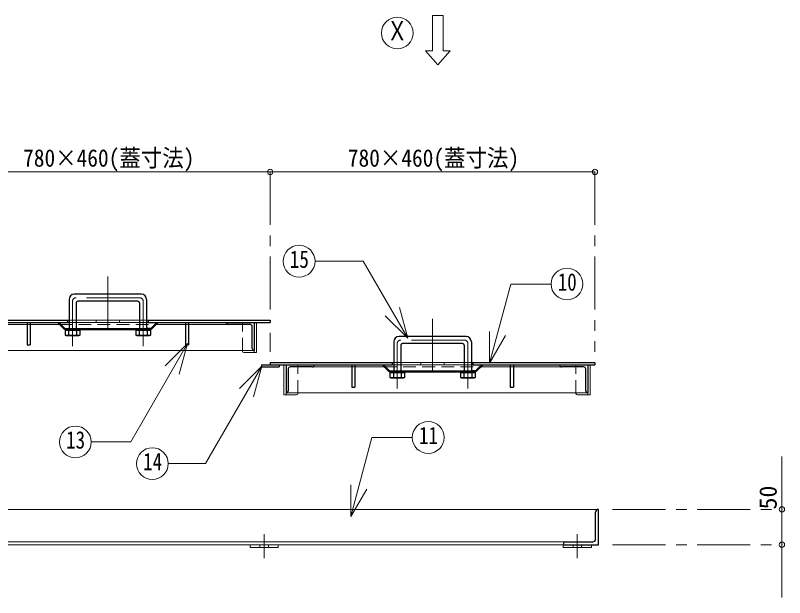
# Model space of a CAD drawing. Units: millimetres at full size, sheet at 1:15; details may follow other scales. Extents: x -3139 to 2936, y -2066 to 2149.
# Drawn here: x -1807 to -717, y -151 to 674 of the extents above; entities that cross this region are included whole.
import ezdxf
from ezdxf.enums import TextEntityAlignment as Align

# ---------------------------------------------------------------- set-up
doc = ezdxf.new("R2010")
doc.units = ezdxf.units.MM
doc.header["$LTSCALE"] = 15
doc.header["$PDMODE"] = 32
doc.header["$PDSIZE"] = 7.5
doc.linetypes.add('CHAIN1', pattern=[8, 5, -1, 1, -1])
doc.linetypes.add('DASHED1', pattern=[1.8, 1.2, -0.6])
doc.layers.add('0-6_補助線', color=4, linetype='Continuous', lineweight=9)
doc.styles.add('ＭＳ ゴシック', font='')
doc.styles.get('ＭＳ ゴシック').set_extended_font_data('MS Gothic')

msp = doc.modelspace()

# ---------------------------------------------------------------- linework, layer by layer
at = {"layer": '0-6_補助線', "color": 7, "lineweight": 18}
for p, q in [((-1201.24, 674.19), (-1216.24, 674.19)), ((-1216.24, 624.19), (-1216.24, 674.19)), ((-1201.24, 624.19), (-1201.24, 674.19)), ((-1208.74, 604.19), (-1226.24, 624.19)), ((-1216.24, 624.19), (-1226.24, 624.19)), ((-1208.74, 604.19), (-1191.24, 624.19)), ((-1191.24, 624.19), (-1201.24, 624.19)), ((-1382.74, 325.86), (-1314.38, 325.86)), ((-1251.34, 216.68), (-1314.38, 325.86)), ((-1251.34, 216.68), (-1262.99, 260.14)), ((-1733.24, 242.39), (-1731.24, 242.39)), ((-1721.24, 242.39), (-1692.82, 242.39)), ((-1692.82, 242.39), (-1692.82, 239.19)), ((-1659.66, 242.39), (-1631.24, 242.39)), ((-1659.66, 242.39), (-1659.66, 239.19)), ((-1621.24, 242.39), (-1619.24, 242.39)), ((-1251.34, 216.68), (-1283.16, 248.5)), ((-1733.24, 239.19), (-1731.24, 239.19)), ((-1732.24, 230.69), (-1731.24, 230.69)), ((-1732.24, 229.19), (-1731.24, 229.19)), ((-1721.24, 239.19), (-1692.82, 239.19)), ((-1720.24, 230.69), (-1721.24, 230.69)), ((-1720.24, 229.19), (-1721.24, 229.19)), ((-1659.66, 239.19), (-1631.24, 239.19)), ((-1632.24, 230.69), (-1631.24, 230.69)), ((-1632.24, 229.19), (-1631.24, 229.19)), ((-1621.24, 239.19), (-1619.24, 239.19)), ((-1620.24, 230.69), (-1621.24, 230.69)), ((-1620.24, 229.19), (-1621.24, 229.19)), ((-1465.54, 238.39), (-1468.74, 238.39)), ((-1465.54, 238.39), (-1465.54, 196.39)), ((-1135.49, 181.4), (-1135.49, 226.4)), ((-1135.49, 181.4), (-1112.99, 220.37)), ((-1563.31, 209.28), (-1643.86, 69.77)), ((-1563.31, 209.28), (-1595.13, 177.46)), ((-1563.31, 209.28), (-1574.96, 165.82)), ((-1468.74, 199.19), (-1468.74, 196.39)), ((-1468.74, 196.39), (-1465.54, 196.39)), ((-1458.06, 177.17), (-1537.75, 39.13)), ((-1458.06, 177.17), (-1489.88, 145.35)), ((-1458.06, 177.17), (-1469.71, 133.7)), ((-1426.94, 178.39), (-1426.94, 136.39)), ((-1426.94, 178.39), (-1423.74, 178.39)), ((-1273.24, 182.39), (-1271.24, 182.39)), ((-1273.24, 179.19), (-1271.24, 179.19)), ((-1261.24, 182.39), (-1232.82, 182.39)), ((-1261.24, 179.19), (-1232.82, 179.19)), ((-1232.82, 182.39), (-1232.82, 179.19)), ((-1199.66, 182.39), (-1171.24, 182.39)), ((-1199.66, 182.39), (-1199.66, 179.19)), ((-1199.66, 179.19), (-1171.24, 179.19)), ((-1161.24, 182.39), (-1159.24, 182.39)), ((-1161.24, 179.19), (-1159.24, 179.19)), ((-993.04, 178.39), (-996.24, 178.39)), ((-993.04, 178.39), (-993.04, 136.39)), ((-1272.24, 170.69), (-1271.24, 170.69)), ((-1272.24, 169.19), (-1271.24, 169.19)), ((-1260.24, 170.69), (-1261.24, 170.69)), ((-1260.24, 169.19), (-1261.24, 169.19)), ((-1172.24, 170.69), (-1171.24, 170.69)), ((-1172.24, 169.19), (-1171.24, 169.19)), ((-1160.24, 170.69), (-1161.24, 170.69)), ((-1160.24, 169.19), (-1161.24, 169.19)), ((-1423.74, 136.39), (-1426.94, 136.39)), ((-1423.74, 139.19), (-1423.74, 136.39)), ((-996.24, 139.19), (-996.24, 136.39)), ((-996.24, 136.39), (-993.04, 136.39)), ((-1699.69, 69.77), (-1643.86, 69.77)), ((-1590.56, 39.13), (-1537.75, 39.13)), ((-1332.06, -36.02), (-1332.06, 8.98)), ((-1332.06, -36.02), (-1309.56, 2.95)), ((-981.24, -25.81), (-2371.24, -25.81)), ((-2325.24, -71.81), (-1027.24, -71.81)), ((-2321.24, -75.81), (-1031.24, -75.81))]:
    msp.add_line(p, q, dxfattribs=at)
at = {"layer": '0-6_補助線'}
for p, q in [((-1906.24, 452.39), (-1446.24, 452.39)), ((-1446.24, 452.39), (-986.24, 452.39)), ((-1659.66, 242.39), (-1692.82, 242.39)), ((-1790.74, 236.19), (-1846.74, 236.19)), ((-1744.74, 236.19), (-1786.24, 236.19)), ((-1692.82, 239.19), (-1659.66, 239.19)), ((-1566.24, 236.19), (-1607.74, 236.19)), ((-1505.74, 236.19), (-1561.74, 236.19)), ((-1883.74, 199.19), (-1468.74, 199.19)), ((-1485.54, 198.39), (-1485.54, 199.19)), ((-1483.54, 196.39), (-1468.74, 196.39)), ((-1330.74, 176.19), (-1386.74, 176.19)), ((-1284.74, 176.19), (-1326.24, 176.19)), ((-1199.66, 182.39), (-1232.82, 182.39)), ((-1232.82, 179.19), (-1199.66, 179.19)), ((-1106.24, 176.19), (-1147.74, 176.19)), ((-1033.24, 176.19), (-1101.74, 176.19)), ((-1423.74, 139.19), (-996.24, 139.19)), ((-1408.94, 136.39), (-1423.74, 136.39)), ((-1406.94, 138.39), (-1406.94, 139.19)), ((-1013.04, 138.39), (-1013.04, 139.19)), ((-1011.04, 136.39), (-996.24, 136.39)), ((-721.24, 49.19), (-721.24, -150.81)), ((-1474.74, -79.81), (-1474.74, -75.81)), ((-1434.74, -79.81), (-1434.74, -75.81)), ((-1031.24, -79.81), (-1031.24, -75.81)), ((-991.24, -79.81), (-991.24, -75.81)), ((-1474.74, -79.81), (-1434.74, -79.81)), ((-1031.24, -79.81), (-991.24, -79.81))]:
    msp.add_line(p, q, dxfattribs=at)
at = {"layer": '0-6_補助線', "linetype": 'CHAIN1'}
for p, q in [((-1446.24, 452.39), (-1446.24, 257.39)), ((-986.24, 452.39), (-986.24, 197.39)), ((-1676.24, 304.19), (-1676.24, 224.19)), ((-1631.24, 274.19), (-1721.24, 274.19)), ((-1726.24, 269.19), (-1726.24, 205.69)), ((-1626.24, 269.19), (-1626.24, 205.69)), ((-1216.24, 244.19), (-1216.24, 164.19)), ((-1446.24, 224.19), (-1446.24, 197.39)), ((-1266.24, 209.19), (-1266.24, 145.69)), ((-1171.24, 214.19), (-1261.24, 214.19)), ((-1166.24, 209.19), (-1166.24, 145.69)), ((-961.24, -25.81), (-721.24, -25.81)), ((-1454.74, -94.81), (-1454.74, -60.81)), ((-1011.24, -94.81), (-1011.24, -60.81)), ((-961.24, -75.81), (-721.24, -75.81))]:
    msp.add_line(p, q, dxfattribs=at)
at = {"layer": '0-6_補助線', "color": 5, "lineweight": 25}
for p, q in [((-1628.74, 279.19), (-1723.74, 279.19)), ((-1731.24, 271.69), (-1731.24, 228.69)), ((-1721.24, 266.69), (-1721.24, 228.69)), ((-1633.74, 269.19), (-1718.74, 269.19)), ((-1631.24, 266.69), (-1631.24, 228.69)), ((-1621.24, 271.69), (-1621.24, 228.69)), ((-1906.24, 242.39), (-1733.24, 242.39)), ((-1733.24, 242.39), (-1733.24, 239.19)), ((-1619.24, 242.39), (-1446.24, 242.39)), ((-1619.24, 242.39), (-1619.24, 239.19)), ((-1446.24, 242.39), (-1446.24, 239.19)), ((-1918.74, 239.19), (-1733.24, 239.19)), ((-1786.24, 239.19), (-1786.24, 207.19)), ((-1738.62, 230.07), (-1747.74, 239.19)), ((-1738, 231.57), (-1745.62, 239.19)), ((-1736.5, 229.19), (-1732.24, 229.19)), ((-1735.88, 230.69), (-1732.24, 230.69)), ((-1732.24, 230.69), (-1732.24, 229.19)), ((-1720.24, 230.69), (-1720.24, 229.19)), ((-1720.24, 230.69), (-1632.24, 230.69)), ((-1720.24, 229.19), (-1632.24, 229.19)), ((-1632.24, 230.69), (-1632.24, 229.19)), ((-1620.24, 230.69), (-1620.24, 229.19)), ((-1616.6, 230.69), (-1620.24, 230.69)), ((-1620.24, 229.19), (-1615.98, 229.19)), ((-1619.24, 239.19), (-1446.24, 239.19)), ((-1614.48, 231.57), (-1606.86, 239.19)), ((-1613.86, 230.07), (-1604.74, 239.19)), ((-1566.24, 239.19), (-1566.24, 207.19)), ((-1561.74, 239.19), (-1561.74, 207.19)), ((-1474.74, 236.19), (-1505.74, 236.19)), ((-1471.74, 202.19), (-1471.74, 233.19)), ((-1468.74, 239.19), (-1468.74, 199.19)), ((-1736.74, 228.19), (-1735.24, 228.69)), ((-1736.74, 228.19), (-1715.74, 228.19)), ((-1736.74, 228.19), (-1736.74, 221.19)), ((-1736.74, 221.19), (-1715.74, 221.19)), ((-1736.74, 221.19), (-1735.24, 220.69)), ((-1735.24, 228.69), (-1717.24, 228.69)), ((-1735.24, 220.69), (-1731.74, 221.19)), ((-1735.24, 220.69), (-1717.24, 220.69)), ((-1731.74, 228.19), (-1731.74, 221.19)), ((-1731.74, 221.19), (-1726.24, 220.69)), ((-1726.24, 220.69), (-1720.74, 221.19)), ((-1720.74, 228.19), (-1720.74, 221.19)), ((-1720.74, 221.19), (-1717.24, 220.69)), ((-1636.74, 228.19), (-1635.24, 228.69)), ((-1636.74, 228.19), (-1615.74, 228.19)), ((-1636.74, 221.19), (-1615.74, 221.19)), ((-1635.24, 228.69), (-1617.24, 228.69)), ((-1635.24, 220.69), (-1617.24, 220.69)), ((-1631.74, 228.19), (-1631.74, 221.19)), ((-1626.24, 228.69), (-1620.74, 228.19)), ((-1620.74, 228.19), (-1617.24, 228.69)), ((-1615.74, 221.19), (-1617.24, 220.69)), ((-1168.74, 219.19), (-1263.74, 219.19)), ((-1566.24, 207.19), (-1561.74, 207.19)), ((-1271.24, 211.69), (-1271.24, 168.69)), ((-1173.74, 209.19), (-1258.74, 209.19)), ((-1161.24, 211.69), (-1161.24, 168.69)), ((-1261.24, 206.69), (-1261.24, 168.69)), ((-1171.24, 206.69), (-1171.24, 168.69)), ((-1458.74, 179.19), (-1273.24, 179.19)), ((-1458.74, 179.19), (-1458.74, 175.99)), ((-1458.74, 175.99), (-1433.74, 175.99)), ((-1446.24, 182.39), (-1273.24, 182.39)), ((-1446.24, 182.39), (-1446.24, 179.19)), ((-1433.74, 179.19), (-1433.74, 175.99)), ((-1423.74, 179.19), (-1423.74, 139.19)), ((-1386.74, 176.19), (-1417.74, 176.19)), ((-1330.74, 179.19), (-1330.74, 147.19)), ((-1326.24, 179.19), (-1326.24, 147.19)), ((-1278.62, 170.07), (-1287.74, 179.19)), ((-1278, 171.57), (-1285.62, 179.19)), ((-1273.24, 182.39), (-1273.24, 179.19)), ((-1159.24, 182.39), (-986.24, 182.39)), ((-1159.24, 182.39), (-1159.24, 179.19)), ((-1159.24, 179.19), (-986.24, 179.19)), ((-1154.48, 171.57), (-1146.86, 179.19)), ((-1153.86, 170.07), (-1144.74, 179.19)), ((-1106.24, 179.19), (-1106.24, 147.19)), ((-1101.74, 179.19), (-1101.74, 147.19)), ((-1002.24, 176.19), (-1033.24, 176.19)), ((-996.24, 179.19), (-996.24, 139.19)), ((-986.24, 182.39), (-986.24, 179.19)), ((-1420.74, 173.19), (-1420.74, 142.19)), ((-1276.74, 168.19), (-1275.24, 168.69)), ((-1276.74, 168.19), (-1255.74, 168.19)), ((-1276.74, 168.19), (-1276.74, 161.19)), ((-1276.5, 169.19), (-1272.24, 169.19)), ((-1275.88, 170.69), (-1272.24, 170.69)), ((-1275.24, 168.69), (-1257.24, 168.69)), ((-1272.24, 170.69), (-1272.24, 169.19)), ((-1271.74, 168.19), (-1271.74, 161.19)), ((-1260.74, 168.19), (-1260.74, 161.19)), ((-1260.24, 170.69), (-1260.24, 169.19)), ((-1260.24, 170.69), (-1172.24, 170.69)), ((-1260.24, 169.19), (-1172.24, 169.19)), ((-1176.74, 168.19), (-1175.24, 168.69)), ((-1176.74, 168.19), (-1155.74, 168.19)), ((-1175.24, 168.69), (-1157.24, 168.69)), ((-1172.24, 170.69), (-1172.24, 169.19)), ((-1171.74, 168.19), (-1171.74, 161.19)), ((-1166.24, 168.69), (-1160.74, 168.19)), ((-1160.74, 168.19), (-1157.24, 168.69)), ((-1160.24, 170.69), (-1160.24, 169.19)), ((-1156.6, 170.69), (-1160.24, 170.69)), ((-1160.24, 169.19), (-1155.98, 169.19)), ((-999.24, 142.19), (-999.24, 173.19)), ((-1276.74, 161.19), (-1255.74, 161.19)), ((-1276.74, 161.19), (-1275.24, 160.69)), ((-1275.24, 160.69), (-1271.74, 161.19)), ((-1275.24, 160.69), (-1257.24, 160.69)), ((-1271.74, 161.19), (-1266.24, 160.69)), ((-1266.24, 160.69), (-1260.74, 161.19)), ((-1260.74, 161.19), (-1257.24, 160.69)), ((-1176.74, 161.19), (-1155.74, 161.19)), ((-1175.24, 160.69), (-1157.24, 160.69)), ((-1155.74, 161.19), (-1157.24, 160.69)), ((-1330.74, 147.19), (-1326.24, 147.19)), ((-1106.24, 147.19), (-1101.74, 147.19)), ((-985.24, -67.81), (-985.24, -29.81)), ((-981.24, -75.81), (-981.24, -25.81)), ((-1031.24, -75.81), (-981.24, -75.81)), ((-1027.24, -71.81), (-989.24, -71.81))]:
    msp.add_line(p, q, dxfattribs=at)
at = {"layer": '0-6_補助線', "linetype": 'DASHED1'}
for p, q in [((-1731.24, 242.39), (-1721.24, 242.39)), ((-1621.24, 242.39), (-1631.24, 242.39)), ((-1790.74, 236.19), (-1786.24, 236.19)), ((-1744.74, 236.19), (-1607.74, 236.19)), ((-1731.24, 239.19), (-1721.24, 239.19)), ((-1731.24, 230.69), (-1721.24, 230.69)), ((-1731.24, 229.19), (-1721.24, 229.19)), ((-1621.24, 239.19), (-1631.24, 239.19)), ((-1621.24, 230.69), (-1631.24, 230.69)), ((-1621.24, 229.19), (-1631.24, 229.19)), ((-1566.24, 236.19), (-1561.74, 236.19)), ((-1485.54, 238.39), (-1468.74, 238.39)), ((-1485.54, 199.19), (-1485.54, 238.39)), ((-1423.74, 178.39), (-1406.94, 178.39)), ((-1406.94, 139.19), (-1406.94, 178.39)), ((-1330.74, 176.19), (-1326.24, 176.19)), ((-1284.74, 176.19), (-1147.74, 176.19)), ((-1271.24, 182.39), (-1261.24, 182.39)), ((-1271.24, 179.19), (-1261.24, 179.19)), ((-1161.24, 182.39), (-1171.24, 182.39)), ((-1161.24, 179.19), (-1171.24, 179.19)), ((-1106.24, 176.19), (-1101.74, 176.19)), ((-1013.04, 139.19), (-1013.04, 178.39)), ((-996.24, 178.39), (-1013.04, 178.39)), ((-1271.24, 170.69), (-1261.24, 170.69)), ((-1271.24, 169.19), (-1261.24, 169.19)), ((-1161.24, 170.69), (-1171.24, 170.69)), ((-1161.24, 169.19), (-1171.24, 169.19)), ((-1460.74, -79.81), (-1460.74, -75.81)), ((-1448.74, -79.81), (-1448.74, -75.81)), ((-1017.24, -79.81), (-1017.24, -75.81)), ((-1005.24, -79.81), (-1005.24, -75.81))]:
    msp.add_line(p, q, dxfattribs=at)
at = {"layer": '0-6_補助線', "color": 7, "lineweight": 18}
for points in [[(-1135.49, 181.4), (-1105.45, 293.53), (-1048.33, 293.53)], [(-1332.06, -36.02), (-1302.02, 76.11), (-1244.89, 76.11)]]:
    msp.add_lwpolyline(points, dxfattribs=at)
at = {"layer": '0-6_補助線', "color": 5, "lineweight": 25}
for points in [[(-1790.74, 239.19), (-1790.74, 207.19), (-1786.24, 207.19)], [(-1735.24, 228.69), (-1731.74, 228.19), (-1726.24, 228.69)], [(-1726.24, 228.69), (-1720.74, 228.19), (-1717.24, 228.69)], [(-1717.24, 228.69), (-1715.74, 228.19), (-1715.74, 221.19), (-1717.24, 220.69)], [(-1636.74, 228.19), (-1636.74, 221.19), (-1635.24, 220.69), (-1631.74, 221.19)], [(-1635.24, 228.69), (-1631.74, 228.19), (-1626.24, 228.69)], [(-1631.74, 221.19), (-1626.24, 220.69), (-1620.74, 221.19)], [(-1620.74, 228.19), (-1620.74, 221.19), (-1617.24, 220.69)], [(-1617.24, 228.69), (-1615.74, 228.19), (-1615.74, 221.19)], [(-1275.24, 168.69), (-1271.74, 168.19), (-1266.24, 168.69)], [(-1266.24, 168.69), (-1260.74, 168.19), (-1257.24, 168.69)], [(-1257.24, 168.69), (-1255.74, 168.19), (-1255.74, 161.19), (-1257.24, 160.69)], [(-1176.74, 168.19), (-1176.74, 161.19), (-1175.24, 160.69), (-1171.74, 161.19)], [(-1175.24, 168.69), (-1171.74, 168.19), (-1166.24, 168.69)], [(-1160.74, 168.19), (-1160.74, 161.19), (-1157.24, 160.69)], [(-1157.24, 168.69), (-1155.74, 168.19), (-1155.74, 161.19)], [(-1171.74, 161.19), (-1166.24, 160.69), (-1160.74, 161.19)]]:
    msp.add_lwpolyline(points, dxfattribs=at)
at = {"layer": '0-6_補助線', "color": 7, "lineweight": 18}
for centre in [(-1266.24, 649.19), (-1405.24, 325.86), (-1025.83, 293.53), (-1222.39, 76.11), (-1722.19, 69.77), (-1613.06, 39.13)]:
    msp.add_circle(centre, 22.5, dxfattribs=at)
at = {"layer": '0-6_補助線', "color": 5, "lineweight": 25}
for centre, radius, start, end in [((-1723.74, 271.69), 7.5, 90, 180), ((-1628.74, 271.69), 7.5, 0, 90), ((-1718.74, 266.69), 2.5, 90, 180), ((-1633.74, 266.69), 2.5, 0, 90), ((-1736.5, 232.19), 3, 225, 270), ((-1735.88, 233.69), 3, 225, 270), ((-1616.6, 233.69), 3, 270, 315), ((-1615.98, 232.19), 3, 270, 315), ((-1505.74, 239.19), 3, 180, 270), ((-1474.74, 233.19), 3, 0, 90), ((-1263.74, 211.69), 7.5, 90, 180), ((-1168.74, 211.69), 7.5, 0, 90), ((-1258.74, 206.69), 2.5, 90, 180), ((-1173.74, 206.69), 2.5, 0, 90), ((-1468.74, 202.19), 3, 180, 270), ((-1417.74, 173.19), 3, 90, 180), ((-1386.74, 179.19), 3, 270, 0), ((-1033.24, 179.19), 3, 180, 270), ((-1002.24, 173.19), 3, 0, 90), ((-1276.5, 172.19), 3, 225, 270), ((-1275.88, 173.69), 3, 225, 270), ((-1156.6, 173.69), 3, 270, 315), ((-1155.98, 172.19), 3, 270, 315), ((-1423.74, 142.19), 3, 270, 0), ((-996.24, 142.19), 3, 180, 270), ((-981.24, -29.81), 4, 90, 180), ((-1027.24, -75.81), 4, 90, 180), ((-989.24, -67.81), 4, 270, 0)]:
    msp.add_arc(centre, radius, start, end, dxfattribs=at)
at = {"layer": '0-6_補助線', "linetype": 'CHAIN1'}
for centre, start, end in [((-1721.24, 269.19), 90, 180), ((-1631.24, 269.19), 0, 90), ((-1261.24, 209.19), 90, 180), ((-1171.24, 209.19), 0, 90)]:
    msp.add_arc(centre, 5, start, end, dxfattribs=at)
at = {"layer": '0-6_補助線'}
for centre, start, end in [((-1483.54, 198.39), 180, 270), ((-1408.94, 138.39), 270, 0), ((-1011.04, 138.39), 180, 270)]:
    msp.add_arc(centre, 2, start, end, dxfattribs=at)
at = {"layer": '0-6_補助線', "color": 1}
for p in [(-1446.24, 452.39), (-986.24, 452.39), (-721.24, -25.81), (-721.24, -75.81)]:
    msp.add_point(p, dxfattribs=at)

# ---------------------------------------------------------------- texts
at = {"layer": '0-6_補助線', "color": 7, "style": 'ＭＳ ゴシック'}
for s, height, width, p in [('Ｘ', 27.49, 0.8, (-1281.24, 630.44)), ('780×460(蓋寸法)', 24.74, 0.9, (-1796.24, 452.39)), ('780×460(蓋寸法)', 24.74, 0.9, (-1336.24, 452.39)), ('15', 24.74, 0.8, (-1418.36, 308.98)), ('10', 24.74, 0.8, (-1038.95, 276.65)), ('11', 24.74, 0.8, (-1235.52, 59.23)), ('13', 24.74, 0.8, (-1735.32, 52.9)), ('14', 24.74, 0.8, (-1626.18, 22.26))]:
    msp.add_text(s, height=height, dxfattribs=dict(at, width=width)).set_placement(p, align=Align.BOTTOM_LEFT)
msp.add_text('50', height=24.74, rotation=90, dxfattribs=at).set_placement((-721.24, -25.81), align=Align.BOTTOM_LEFT)

doc.saveas('drawing.dxf')
